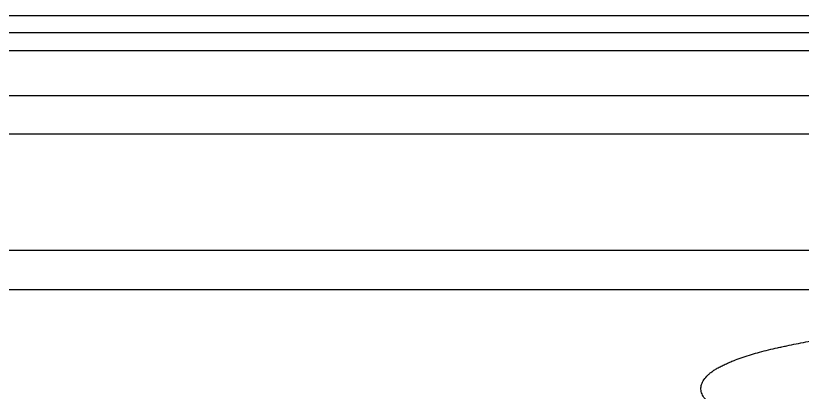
# Model space of a CAD drawing. Extents: x 526 to 610, y 679 to 808.
# Drawn here: x 555.31 to 563.95, y 760.73 to 764.87 of the extents above; entities that cross this region are included whole.
import ezdxf

# ---------------------------------------------------------------- set-up
doc = ezdxf.new("R2010")
doc.units = 0
doc.header["$MEASUREMENT"] = 0
doc.layers.add('1', color=4, linetype='Continuous')

# ---------------------------------------------------------------- blocks, each defined once
blk = doc.blocks.new('JETSETTER LX')
at = {"layer": '1', "color": 4, "linetype": 'Continuous', "lineweight": 25}
blk.add_line((42.0588, 67.9896), (3, 67.9896), dxfattribs=at)
at = {"layer": '1', "color": 3, "linetype": 'Continuous', "lineweight": 25}
for p, q in [((3.4171, 67.806), (42.0588, 67.8055)), ((42.0588, 67.6025), (3.6938, 67.6031)), ((42.0588, 67.1116), (4.327, 67.1116)), ((4.8358, 66.6937), (42.0588, 66.6937)), ((42.0588, 65.4127), (5.0708, 65.4127)), ((5.0708, 64.9827), (42.0588, 64.9827))]:
    blk.add_line(p, q, dxfattribs=at)
blk.add_open_spline([(36.8011, 63.7362), (36.7982, 63.7384), (36.7925, 63.743), (36.7843, 63.7499), (36.7766, 63.7568), (36.7692, 63.7638), (36.7623, 63.771), (36.7557, 63.7781), (36.7446, 63.7912), (36.7309, 63.8105), (36.7177, 63.8362), (36.7095, 63.8624), (36.7049, 63.8973), (36.7111, 63.9414), (36.7368, 63.9934), (36.7725, 64.0351), (36.809, 64.0671), (36.8406, 64.0906), (36.8762, 64.1132), (36.9096, 64.1316), (36.9387, 64.1462), (36.962, 64.1575), (36.9858, 64.1686), (37.0098, 64.1794), (37.0343, 64.1899), (37.0592, 64.2002), (37.1035, 64.2178), (37.1701, 64.242), (37.2591, 64.2703), (37.3525, 64.2965), (37.448, 64.3206), (37.5301, 64.3396), (37.5969, 64.3543), (37.6652, 64.369), (37.7522, 64.3869), (37.8565, 64.407), (37.9614, 64.4258), (38.1017, 64.4491), (38.2779, 64.475), (38.4905, 64.5007), (38.703, 64.5209), (38.8686, 64.5323), (38.9864, 64.5383), (39.0567, 64.5413), (39.1267, 64.5436), (39.1964, 64.5452), (39.2656, 64.5462), (39.3117, 64.5464), (39.3346, 64.5464)], degree=3, knots=[0, 0, 0, 0, 0.004585, 0.009143, 0.013679, 0.018194, 0.022693, 0.027178, 0.031653, 0.046866, 0.062008, 0.076857, 0.09176, 0.121455, 0.151583, 0.182489, 0.198349, 0.214458, 0.230938, 0.247667, 0.257002, 0.266312, 0.275601, 0.284873, 0.294131, 0.303379, 0.31262, 0.34292, 0.374192, 0.403601, 0.435382, 0.466589, 0.481758, 0.498536, 0.530878, 0.563118, 0.595274, 0.627361, 0.691135, 0.75426, 0.816907, 0.87863, 0.899187, 0.919605, 0.939888, 0.960044, 0.980079, 1, 1, 1, 1], dxfattribs=at)

msp = doc.modelspace()

# ---------------------------------------------------------------- block references
at = {"layer": '1'}
msp.add_blockref('JETSETTER LX', (526.127, 696.8772), dxfattribs=at)

doc.saveas('drawing.dxf')
